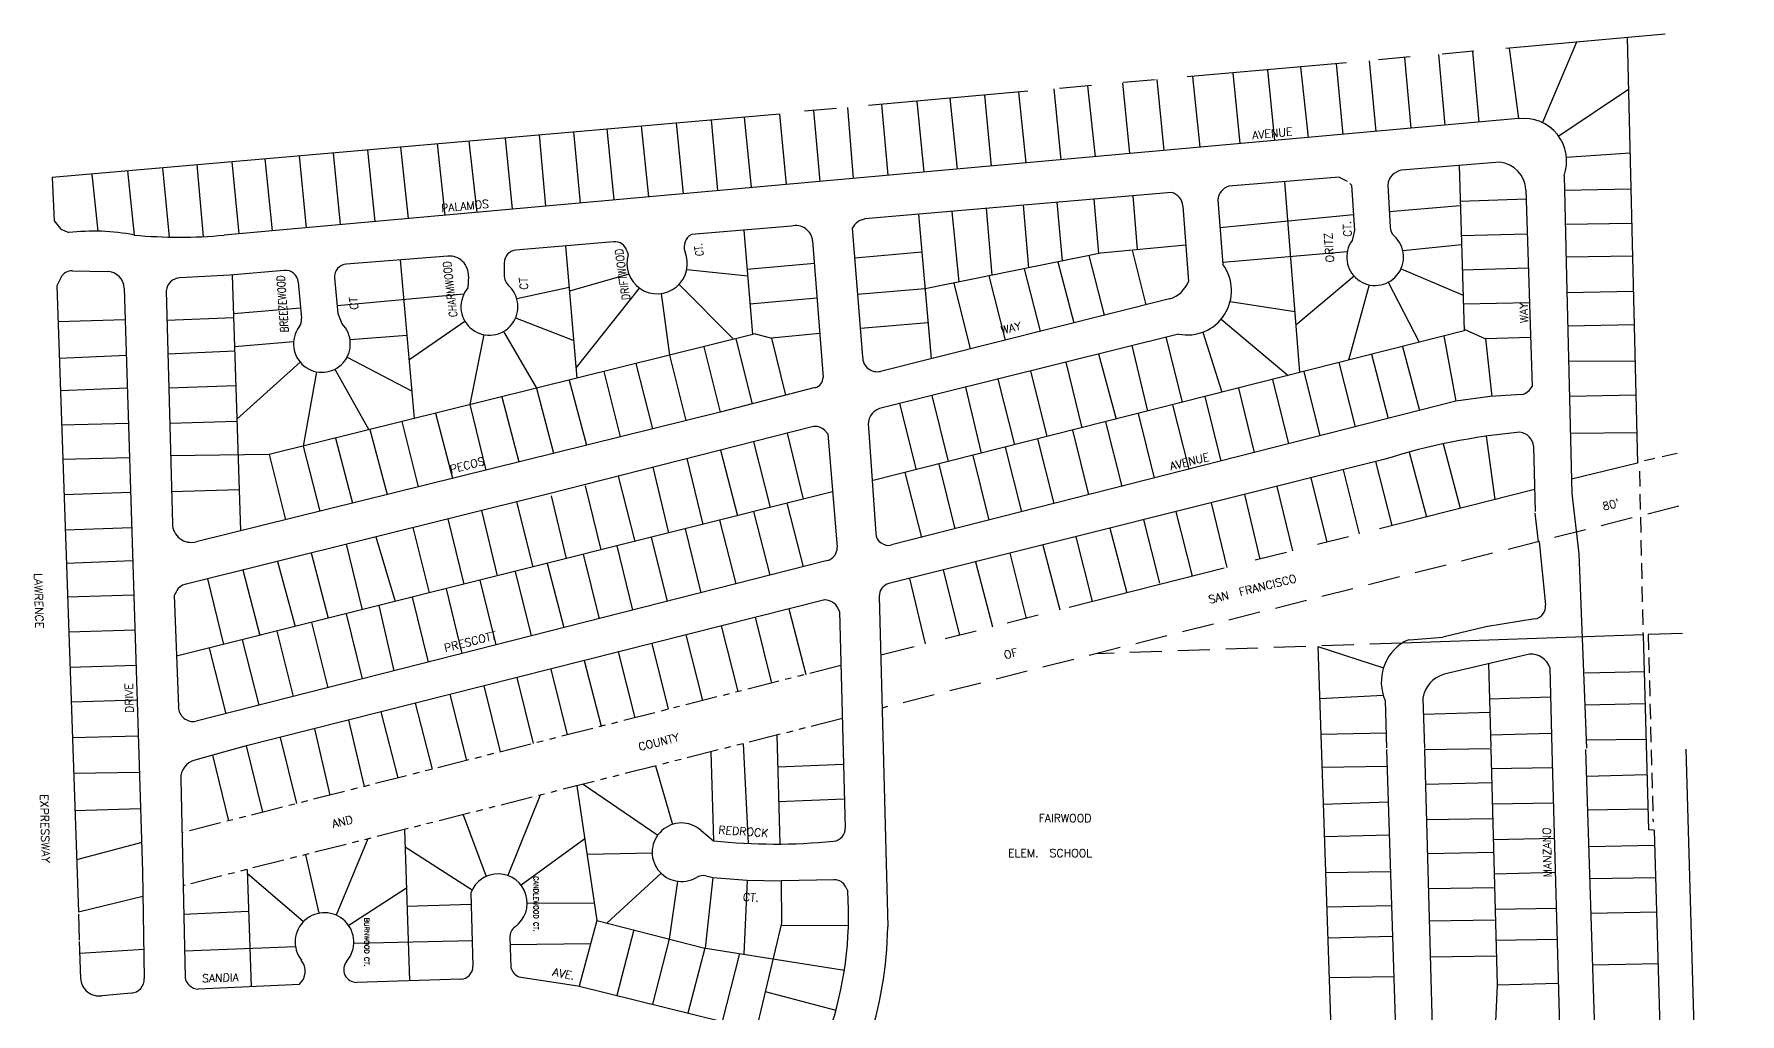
# Model space of a CAD drawing. Extents: x 2010 to 9864, y 25 to 4476.
# Drawn here: x 6681 to 9346, y 2946 to 4476 of the extents above; entities that cross this region are included whole.
import ezdxf
from ezdxf.enums import TextEntityAlignment as Align

# ---------------------------------------------------------------- set-up
doc = ezdxf.new("R2010")
doc.units = 0
doc.header["$LTSCALE"] = 200
for name, pattern in [('HIDDEN', [0.375, 0.25, -0.125]), ('HIDDEN2', [0.18, 0.12, -0.06]), ('PHANTOM', [2.5, 1.25, -0.25, 0.25, -0.25, 0.25, -0.25]), ('PHANTOM2', [0.5, 0.25, -0.05, 0.05, -0.05, 0.05, -0.05])]:
    doc.linetypes.add(name, pattern=pattern)
for name, color, linetype in [('BMPRLINE', 2, 'CONTINUOUS'), ('BMPRTXT', 2, 'CONTINUOUS'), ('BMRDS', 3, 'CONTINUOUS'), ('BMRDSTXT', 3, 'CONTINUOUS'), ('BMSTR', 3, 'CONTINUOUS'), ('BMSTRTXT', 2, 'CONTINUOUS')]:
    doc.layers.add(name, color=color, linetype=linetype)
doc.styles.add('8', font='ROMAND', dxfattribs={"oblique": 3, "height": 25})
doc.styles.get("Standard").update_dxf_attribs({"font": 'romans'})

msp = doc.modelspace()

# ---------------------------------------------------------------- linework, layer by layer
at = {"layer": 'BMPRLINE', "linetype": 'PHANTOM'}
for p, q in [((9229.8, 4476.4), (7845.7, 4352.5)), ((9025.6, 3765.3), (8004.1, 3506.6))]:
    msp.add_line(p, q, dxfattribs=at)
at = {"layer": 'BMPRLINE'}
for p, q in [((8985.9, 4454.5), (9000.8, 4344.6)), ((9091.4, 4464), (9038.1, 4338.2)), ((9170.6, 4471.1), (9186.7, 3806.5)), ((8659.8, 4425.3), (8671.8, 4315)), ((8715.8, 4430.4), (8726, 4319.9)), ((8767, 4434.9), (8777.4, 4324.5)), ((8822.2, 4439.9), (8832.5, 4329.5)), ((8875.5, 4444.7), (8885.7, 4334.3)), ((8928.5, 4449.4), (8938.8, 4339.1)), ((8382, 4400.5), (8392.8, 4289.9)), ((8435.4, 4405.3), (8446.2, 4294.7)), ((8491.4, 4410.3), (8502.6, 4299.8)), ((8554.3, 4415.9), (8565.4, 4305.4)), ((8608.2, 4420.7), (8619.3, 4310.3)), ((8060.4, 4371.7), (8071.2, 4260.9)), ((8112.2, 4376.3), (8123.3, 4265.6)), ((8166.4, 4381.2), (8176.4, 4270.4)), ((8219.2, 4385.9), (8230.8, 4275.3)), ((8274.8, 4390.9), (8285.5, 4280.2)), ((8327.1, 4395.6), (8338.9, 4285)), ((9172.6, 4389.8), (9063.6, 4316.8)), ((7845.7, 4351.6), (6709.4, 4252.4)), ((7790.9, 4346.8), (7801.6, 4236.7)), ((7845.7, 4351.6), (7856.2, 4241.6)), ((7898.9, 4357.2), (7908.7, 4246.3)), ((7952, 4362), (7961.2, 4251.1)), ((8005.3, 4366.7), (8015.1, 4255.9)), ((7470.4, 4318.9), (7480.5, 4207.8)), ((7524.3, 4323.7), (7534.4, 4212.6)), ((7576.2, 4328.3), (7587.1, 4217.4)), ((7630, 4333.1), (7641.4, 4222.3)), ((7684.7, 4338), (7695.6, 4227.1)), ((7739.2, 4342.3), (7749.2, 4232)), ((7202.4, 4295.4), (7213.7, 4183.8)), ((7253.8, 4299.9), (7265.7, 4188.5)), ((7310.8, 4304.9), (7322.8, 4193.6)), ((7360.5, 4309.2), (7373.2, 4198.1)), ((7417.1, 4314.1), (7428.4, 4203.1)), ((6881.8, 4267.4), (6892.2, 4159.5)), ((6935.6, 4272.1), (6945.7, 4160.3)), ((6990.4, 4276.9), (7001.3, 4164.7)), ((7041.8, 4281.4), (7053, 4169.3)), ((7095.4, 4286.1), (7106.6, 4174.1)), ((7148.8, 4290.7), (7159.4, 4178.9)), ((8907.6, 4271), (8915.9, 4013.3)), ((9175, 4290.7), (9075.6, 4283.5)), ((6771.6, 4257.8), (6780.8, 4168.6)), ((6827.1, 4262.7), (6837.7, 4162.6)), ((8635.2, 4245.9), (8658.6, 3948)), ((8279.4, 4213.8), (8287.4, 4122.2)), ((8336.9, 4218.7), (8344.3, 4133.8)), ((8397.8, 4224), (8405, 4139.9)), ((9012.4, 4218.9), (8909.4, 4215)), ((9176.4, 4234.4), (9072.3, 4232)), ((8063.1, 4195.1), (8082.9, 3969.7)), ((8115.2, 4199.6), (8125.9, 4089.2)), ((8168.9, 4204.2), (8177.7, 4099.8)), ((8226.8, 4209.2), (8235.2, 4111.5)), ((8742.8, 4194.1), (8534.1, 4174.1)), ((8909.6, 4208.4), (8798.6, 4198.7)), ((7790.4, 4170.5), (7803.7, 4007.1)), ((9014.2, 4164), (8911.2, 4161.4)), ((9177.7, 4180.8), (9073.6, 4179.2)), ((7511.7, 4145.7), (7529.5, 3939.2)), ((8068.3, 4136.1), (7963.4, 4126.8)), ((8347.9, 4134.6), (8073.4, 4078.4)), ((8480.7, 4146.9), (8347.9, 4134.6)), ((8396.9, 4139.1), (8418.5, 4053.8)), ((8733, 4136.6), (8538.5, 4119.8)), ((8911.6, 4147.4), (8820, 4138)), ((7253.4, 4123.9), (7274.9, 3876.1)), ((7701.1, 4109), (7796.3, 4098.8)), ((7900.4, 4118.3), (7795.5, 4108.6)), ((8228.3, 4110.1), (8253.3, 4012.4)), ((8280.9, 4120.8), (8305.6, 4025.5)), ((8329, 4130.7), (8353.4, 4037.5)), ((8817.1, 4110), (8914.1, 4068.9)), ((9015.9, 4111), (8912.9, 4108)), ((9178.9, 4129.8), (9074.9, 4128.3)), ((6990.9, 4100.2), (7003.9, 3700.8)), ((7517.3, 4080.7), (7435.4, 4062.9)), ((7610.3, 4101.6), (7517.8, 4074.8)), ((7626.9, 4079.9), (7528.1, 3955.7)), ((7688.9, 4085.5), (7774.1, 3999.8)), ((8073.4, 4078.4), (7968, 4069.6)), ((8118.5, 4087.7), (8143.9, 3985)), ((8173.2, 4098.8), (8198.3, 3998.6)), ((8743.6, 4098.6), (8652.8, 4022)), ((8767, 4085), (8735.2, 3967.5)), ((8797.1, 4088.9), (8845.5, 3995.4)), ((7352.6, 4070.1), (7154.6, 4052.3)), ((7661.2, 4071.4), (7674.1, 3975)), ((7904.5, 4064.1), (7799.8, 4054.9)), ((8550.1, 4059.1), (8651.2, 4043.1)), ((9017.7, 4057), (8914.6, 4054.7)), ((9180.2, 4074.5), (9076.3, 4072.5)), ((6823.7, 4030.5), (6718.5, 4026.9)), ((6993.1, 4033.6), (6888.8, 4029.4)), ((7097.7, 4048.7), (6992.9, 4039.4)), ((7354.5, 4027.9), (7267, 3967.4)), ((7433.5, 4033.2), (7524.4, 3998)), ((8078, 4025.8), (7972.3, 4016.8)), ((8536, 4031.3), (8640.6, 3943.5)), ((7808.3, 4008.2), (7048.5, 3820.1)), ((7263.7, 4005.6), (7175, 3999)), ((7384, 4007.1), (7362.3, 3897.8)), ((7414.7, 4012.1), (7466.1, 3923.5)), ((7777.7, 4000.6), (7803.4, 3899.1)), ((7808.3, 4008.2), (7833.2, 4001.7)), ((7908.7, 4008.9), (7833.2, 4001.7)), ((7833.2, 4001.7), (7855.5, 3912.5)), ((8915.9, 4013.3), (7990.1, 3778.6)), ((8449.8, 4003.2), (8475.2, 3901.5)), ((8507.6, 4011.2), (8536.9, 3917.2)), ((8883.8, 4005.1), (8902.5, 3903.1)), ((8915.9, 4015.8), (8948.8, 4000.4)), ((9019.5, 4002.5), (8948.8, 4000.4)), ((8948.8, 4000.4), (8958.7, 3910.6)), ((9181.5, 4022.6), (9077.6, 4020.4)), ((6825.5, 3974.5), (6720.5, 3970)), ((6994.8, 3981.4), (6890.2, 3976.8)), ((7086.8, 3995.8), (6994.6, 3988.2)), ((7170.2, 3971.7), (7271.2, 3919.3)), ((7674.1, 3975), (7699.5, 3872.9)), ((7727.6, 3988.2), (7753.3, 3886.2)), ((8344.3, 3976.9), (8371.8, 3875.3)), ((8396.6, 3990), (8421, 3887.8)), ((8771, 3976.5), (8797, 3876.2)), ((8819.1, 3988.7), (8846, 3888.7)), ((7096.8, 3964.4), (6998.2, 3874.9)), ((7122.4, 3949.2), (7101.5, 3833.2)), ((7151, 3953), (7204.1, 3858.6)), ((7571.2, 3949.5), (7596.9, 3847.5)), ((7621.7, 3962), (7647.5, 3860)), ((8238.1, 3950.5), (8263.5, 3847.9)), ((8293.3, 3964.2), (8318.3, 3861.8)), ((8665.3, 3949.7), (8689.9, 3848.9)), ((8719.8, 3963.5), (8745.2, 3863)), ((9182.8, 3965.9), (9078.9, 3965.1)), ((6827.1, 3923.5), (6722.2, 3919.5)), ((6996.5, 3927.2), (6891.6, 3923.8)), ((7466.1, 3923.5), (7493, 3821.8)), ((7517.5, 3936.2), (7544.4, 3834.5)), ((8136.3, 3925.1), (8161.2, 3821.9)), ((8187, 3937.7), (8213, 3835.1)), ((8562.9, 3923.8), (8587.5, 3822.9)), ((8616.2, 3937.3), (8641.4, 3836.6)), ((7362.3, 3897.8), (7387.3, 3795.7)), ((7412.1, 3910.1), (7438.4, 3808.3)), ((8033.6, 3899.5), (8059.7, 3796.2)), ((8083.7, 3912), (8109.7, 3808.9)), ((8460.2, 3897.7), (8485.7, 3797)), ((8510.7, 3910.5), (8535.5, 3809.6)), ((9184.1, 3912.4), (9080.3, 3910.6)), ((6828.8, 3868.6), (6724.1, 3865.6)), ((6998.3, 3871.4), (6893.1, 3868.4)), ((7256.1, 3871.5), (7281.5, 3769.5)), ((7308.4, 3884.4), (7335.2, 3782.8)), ((8355.5, 3871.2), (8380.8, 3770.2)), ((8406.5, 3884.1), (8431.4, 3783.1)), ((7152.2, 3845.7), (7178.6, 3744)), ((7206.1, 3859.1), (7232.9, 3757.5)), ((7805.1, 3839.8), (7831.5, 3737.3)), ((7858, 3853.2), (7882.9, 3750.2)), ((8248.9, 3844.2), (8274.5, 3743.2)), ((8303.9, 3858.1), (8328.8, 3757)), ((8950.2, 3848.6), (8963.8, 3749.7)), ((9185.6, 3853.6), (9081.7, 3852.6)), ((6830.5, 3814.6), (6725.9, 3812.4)), ((7048.5, 3820.1), (6894.4, 3818.1)), ((7048.5, 3820.1), (7073.9, 3718.1)), ((7101.5, 3833.2), (7127.7, 3731.4)), ((7701.2, 3813.5), (7726, 3710.9)), ((7754, 3826.8), (7780.1, 3724.4)), ((8147.8, 3818.5), (8172.9, 3717.3)), ((8198.4, 3831.4), (8224.2, 3730.4)), ((8829.8, 3823.7), (8856.7, 3722.5)), ((8883, 3836.6), (8909.3, 3735.9)), ((7594, 3786.3), (7619.8, 3684.3)), ((7647.8, 3800), (7672.7, 3697.5)), ((8042, 3791.7), (8067.6, 3690.5)), ((8094.8, 3805.1), (8119.8, 3703.8)), ((8726.7, 3796.1), (8751.4, 3695.9)), ((8777.3, 3808.8), (8802.9, 3708.9)), ((9186.7, 3806.5), (9083.5, 3781.2)), ((6832.2, 3760.6), (6727.9, 3756.9)), ((7001.8, 3764.8), (6896, 3761.5)), ((7928.8, 3761.7), (6903.7, 3504.9)), ((7542.5, 3771.2), (7566.8, 3671)), ((8623, 3770.2), (8647.5, 3669.6)), ((8676.2, 3783.5), (8701, 3683.1)), ((7380.3, 3732.6), (7404.6, 3630.4)), ((7435, 3746.2), (7460.3, 3644.3)), ((7489.3, 3755.5), (7512.5, 3657.4)), ((7857.4, 3743.8), (7883.1, 3644.8)), ((8520.6, 3744.5), (8545, 3643.6)), ((8572.6, 3757.5), (8596.5, 3656.6)), ((6834, 3705.4), (6729.8, 3701.6)), ((7272.8, 3705.8), (7298.3, 3603.7)), ((7327.7, 3719.5), (7352.9, 3617.4)), ((7752, 3717.4), (7777.5, 3617.9)), ((7805.1, 3730.7), (7830.8, 3631.5)), ((8362.2, 3704.9), (8388.6, 3604)), ((8414.4, 3717.9), (8439.6, 3618.8)), ((8465.1, 3730.6), (8490.5, 3629.8)), ((7168.9, 3679.9), (7193.9, 3577.6)), ((7215, 3691.4), (7245.6, 3590.6)), ((7645.2, 3690.6), (7670.5, 3590.7)), ((7698.4, 3704), (7722.9, 3604)), ((8257.2, 3678.6), (8283.8, 3577.4)), ((8308.9, 3691.5), (8334.7, 3590.3)), ((6835.6, 3654.1), (6731.6, 3649.8)), ((7061.7, 3653.1), (7089, 3551.3)), ((7114.1, 3666.2), (7140.6, 3564.3)), ((7539.1, 3664.1), (7564, 3563.6)), ((7591.8, 3677.3), (7616.5, 3577)), ((8152.2, 3652.3), (8178.5, 3550.7)), ((8205.8, 3665.7), (8231.1, 3564.1)), ((6952.2, 3625.8), (6977.2, 3523.3)), ((7007.6, 3639.7), (7034, 3537.5)), ((7432.9, 3637.5), (7458.1, 3536.7)), ((7482.8, 3650), (7508.7, 3549.6)), ((8048.9, 3626.4), (8073.7, 3524.2)), ((8101.5, 3639.6), (8127.4, 3537.8)), ((6837.3, 3600.4), (6733.4, 3597)), ((7325, 3610.4), (7349.5, 3509)), ((7377.6, 3623.6), (7402.9, 3522.6)), ((7220, 3584.1), (7243.5, 3482.1)), ((7272.2, 3597.2), (7297, 3495.7)), ((7860.4, 3578.9), (7887, 3476.6)), ((6839, 3545.6), (6735.3, 3542.5)), ((7114.5, 3557.7), (7140, 3455.7)), ((7168.7, 3571.3), (7194.1, 3469.5)), ((7754.7, 3552.2), (7780.9, 3449.7)), ((7808.1, 3565.7), (7833.6, 3463.1)), ((7006.4, 3530.6), (7032.3, 3428.3)), ((7060.7, 3544.2), (7086.2, 3442)), ((7646.2, 3524.8), (7671.9, 3422.1)), ((7699.5, 3538.3), (7725.6, 3435.7)), ((8687.2, 3520), (8789.7, 3487)), ((8687.2, 3520), (8708.5, 2892.4)), ((9195.1, 3538.5), (8818.3, 3525.4)), ((9195.1, 3538.5), (9203.5, 3234)), ((9256.6, 3540.6), (9203.2, 3538.8)), ((6954.7, 3517.7), (6980.7, 3415.2)), ((7540.9, 3498.3), (7567.4, 3395.6)), ((7594, 3511.7), (7620.1, 3408.9)), ((8953.5, 3493.4), (8957.1, 3361.7)), ((6840.7, 3490.4), (6737.2, 3487.2)), ((7435.4, 3471.6), (7461, 3368.6)), ((7488.5, 3485), (7514.3, 3382.1)), ((9198.1, 3480.6), (9104.1, 3478.6)), ((7330.7, 3445.2), (7356.7, 3342.2)), ((7384.2, 3458.7), (7409.6, 3355.6)), ((8789.2, 3443.8), (8690, 3438.5)), ((9050.7, 3440.8), (8955, 3438.1)), ((6842.4, 3436.4), (6739, 3433.1)), ((7223, 3418), (7249.4, 3314.9)), ((7276.9, 3431.6), (7303.4, 3328.6)), ((8955.6, 3417.1), (8852, 3413.9)), ((9198.1, 3430.5), (9104.1, 3428.5)), ((7119.3, 3391.8), (7143.4, 3288.1)), ((7172.7, 3405.3), (7197.2, 3301.7)), ((8793.7, 3384.9), (8691.9, 3382.9)), ((6844.2, 3380), (6741, 3377.5)), ((7012.6, 3364.9), (7038.3, 3261.4)), ((7065.9, 3378.3), (7091.5, 3274.9)), ((7788.9, 3368.3), (7797.2, 3212.8)), ((7842, 3381.8), (7846.3, 3211.8)), ((8957.1, 3360.1), (8853.6, 3358.9)), ((9052.2, 3384.4), (8956.5, 3381.8)), ((8957.1, 3360.1), (8967.1, 2991.3)), ((9199.6, 3374.9), (9106.3, 3373.7)), ((9261.8, 3359.9), (9346.5, 410.5)), ((6959.8, 3350.4), (6984.9, 3247.9)), ((7652.4, 3333.7), (7678.6, 3242.4)), ((7738.6, 3355.9), (7742.9, 3216.8)), ((7946, 3336.1), (7843.3, 3331.7)), ((8795.3, 3332.8), (8693.6, 3331)), ((6846, 3323.5), (6742.9, 3321.9)), ((7539.2, 3305), (7655.6, 3225.5)), ((8958.5, 3307), (8855.1, 3304.8)), ((9053.7, 3330.8), (8957.9, 3329.1)), ((9201.1, 3320), (9106.9, 3317.3)), ((7472, 3288.2), (7421.3, 3162.5)), ((7529.5, 3302.6), (7560.7, 3092.5)), ((7947.4, 3281.5), (7844.6, 3277.5)), ((6847.7, 3266.9), (6744.9, 3263.3)), ((7351.6, 3257.5), (7387.8, 3161.1)), ((8797.1, 3276.9), (8695.6, 3273.2)), ((9055.2, 3275.5), (8959.4, 3273.7)), ((9202.6, 3266.2), (9108.6, 3264.7)), ((7259.9, 3234.3), (7267.7, 2998.2)), ((8798.7, 3225.5), (8697.3, 3223.1)), ((8960.1, 3251), (8856.7, 3249.6)), ((9212.3, 3233.1), (9203.5, 3234)), ((9212.3, 3233.1), (9248, 2038)), ((6849.4, 3214), (6747.5, 3187)), ((7202.6, 3219.7), (7153.3, 3100.6)), ((7260.8, 3207.2), (7365.7, 3140)), ((7541.8, 3219.8), (7442.3, 3147.5)), ((8961.5, 3198.7), (8858.2, 3196.3)), ((9056.7, 3220.2), (8961, 3218)), ((9213.1, 3209.2), (9110.4, 3207.4)), ((7014, 3171.9), (7020.2, 2988.9)), ((7105.2, 3195), (7126.4, 3103.6)), ((7647, 3197.5), (7545.5, 3195.1)), ((7014.2, 3166.1), (7102.1, 3090.5)), ((7660.8, 3166.1), (7576.8, 3088.4)), ((7686.3, 3153.6), (7673.6, 3063.4)), ((7741.9, 3159.3), (7729.6, 3049.2)), ((7795.4, 3155.3), (7790, 3039.7)), ((7848.4, 3154.1), (7849, 3088.1)), ((8800.5, 3168.3), (8699.5, 3166.7)), ((9058.1, 3167.2), (8962.4, 3164.7)), ((9214.6, 3159.1), (9112, 3157.5)), ((6851.3, 3130), (6750.4, 3105.3)), ((7262.9, 3142.6), (7172.8, 3084.4)), ((7556.6, 3119.6), (7451.9, 3118.6)), ((8963, 3143.5), (8859.8, 3141.9)), ((7016.2, 3106.1), (6914.9, 3101.7)), ((7364.2, 3117.5), (7263.9, 3114.3)), ((7560.7, 3092.5), (7532.7, 2989.8)), ((7560.7, 3092.5), (7727, 3049.7)), ((8802.2, 3115.4), (8701, 3113.2)), ((8964.3, 3092.8), (8861.2, 3091.1)), ((9059.6, 3110.9), (8963.9, 3109.7)), ((9216.2, 3105.3), (9113.7, 3103.3)), ((7618.3, 3077.7), (7591.9, 2975.1)), ((7849, 3088.1), (7809.5, 2921.4)), ((7848.2, 3085.1), (7953.6, 3084.3)), ((8803.7, 3067.2), (8702.6, 3064.6)), ((6852.5, 3046.9), (6752.6, 3040.9)), ((7089.7, 3051.3), (6916.2, 3044.5)), ((7365.8, 3060.4), (7180.7, 3056.2)), ((7550.7, 3056), (7424.9, 3054.2)), ((7673.6, 3063.4), (7647.5, 2961.4)), ((7729.1, 3049.3), (7702.8, 2947.8)), ((7727, 3049.7), (7947.4, 3014.7)), ((7783.3, 3040.7), (7756.3, 2934.6)), ((9061, 3062.7), (8965.2, 3061.1)), ((8965.9, 3036.8), (8862.8, 3035)), ((9218.6, 3024.7), (9116.3, 3022.3)), ((8805.7, 3004.1), (8704.7, 3002.9)), ((8967.1, 2991.3), (8964.8, 2934.8)), ((9062.8, 2993.7), (8967.1, 2991.3)), ((7823.7, 2981.6), (7934, 2952.1))]:
    msp.add_line(p, q, dxfattribs=at)
at = {"layer": 'BMPRLINE', "linetype": 'HIDDEN2'}
for p, q in [((9248.6, 3821.7), (9197.3, 3810)), ((9189.6, 3794), (9195.1, 3538.5)), ((9203.2, 3538.8), (9210.8, 3246.5))]:
    msp.add_line(p, q, dxfattribs=at)
at = {"layer": 'BMPRLINE', "linetype": 'HIDDEN'}
for p, q in [((9250.9, 3739.3), (8006.3, 3424.1)), ((8818.3, 3525.4), (8340.6, 3508.8))]:
    msp.add_line(p, q, dxfattribs=at)
at = {"layer": 'BMPRLINE', "linetype": 'PHANTOM2'}
for p, q in [((7941.9, 3490.5), (6912.2, 3229.4)), ((7944.1, 3407.7), (6914, 3146.6))]:
    msp.add_line(p, q, dxfattribs=at)
at = {"layer": 'BMRDS'}
for p, q in [((6709.4, 4252.4), (6712.6, 4184.7)), ((6712.6, 4184.7), (6723, 4171.8)), ((6723, 4171.8), (6735.3, 4166.4)), ((6722.9, 4096), (6716.6, 4083.5)), ((6716.6, 4083.5), (6750.4, 3105.3)), ((6750.5, 3102.3), (6751.9, 3061.8)), ((6751.9, 3059.6), (6753.9, 3001.9))]:
    msp.add_line(p, q, dxfattribs=at)
for centre, radius, start, end in [((6740.7, 4086.9), 20, 88.757, 153.0866), ((6783, 3003.5), 29.1, 183.0894, 278.0353)]:
    msp.add_arc(centre, radius, start, end, dxfattribs=at)
at = {"layer": 'BMSTR'}
for p, q in [((9000.8, 4344.6), (6978.3, 4162.6)), ((8971.2, 4276.2), (8817.9, 4263.7)), ((8720.5, 4252.8), (8547.8, 4238.8)), ((8720.5, 4252.8), (8733.1, 4247)), ((8737.1, 4243.3), (8739.6, 4240.5)), ((8739.6, 4240.5), (8744.5, 4169.8)), ((8796.3, 4241.2), (8799.9, 4175)), ((9071.7, 4255.3), (9075.7, 4097.5)), ((8458.4, 4229.2), (7979.5, 4187.9)), ((8530.6, 4217.8), (8538.8, 4116.7)), ((9011.9, 4233.3), (9022, 3926.1)), ((8476.3, 4208), (8484.8, 4090.3)), ((7864.7, 4176.6), (7708.3, 4163.6)), ((7959.7, 4173.4), (7975.8, 3972.3)), ((8744.5, 4169.8), (8740.7, 4154.3)), ((7586.8, 4152.1), (7434.1, 4139.1)), ((7607.6, 4138), (7609.4, 4132.1)), ((7897.7, 4153.6), (7913.9, 3940.1)), ((6741.2, 4106.9), (6795.6, 4105.7)), ((7072.2, 4107.4), (6987.2, 4099.8)), ((7327.7, 4129.7), (7169.1, 4117.4)), ((7415.8, 4119), (7415.9, 4100.8)), ((6822.2, 4079.6), (6850.8, 3168.8)), ((6987.2, 4099.8), (6908.8, 4096)), ((7093.9, 4089.3), (7099.2, 4032.9)), ((7150.8, 4095.6), (7155.7, 4040.3)), ((7360, 4098.5), (7359.2, 4080)), ((9075.7, 4097.5), (9084.1, 3759.2)), ((6887.5, 4075.6), (6897.3, 3711.9)), ((8455.3, 4063.1), (8003.5, 3949.8)), ((7155.7, 4040.3), (7162.2, 4024.3)), ((8469.1, 4008), (8002.2, 3891.7)), ((7901.7, 3924.4), (7753.3, 3886.2)), ((8902.5, 3903.1), (8021.1, 3678.7)), ((8956.1, 3910.5), (8902.5, 3903.1)), ((9005.8, 3913.5), (8956.1, 3910.5)), ((7753.3, 3886.2), (6934.5, 3683.6)), ((7896.9, 3863.1), (7483.2, 3758.2)), ((7916.1, 3857.7), (7921.4, 3852.3)), ((7921.4, 3852.3), (7935.9, 3675.5)), ((7985.1, 3862), (7996.3, 3696.6)), ((8790.1, 3812), (8016.8, 3618.4)), ((9024.2, 3832.7), (9026.4, 3730.7)), ((7483.2, 3758.2), (6917, 3617.1)), ((9084.1, 3759.2), (9094.7, 3664.7)), ((9026.1, 3728.3), (9031.3, 3683.7)), ((9033.1, 3684.2), (9042.9, 3584.9)), ((7920.9, 3654.4), (6934.5, 3403.4)), ((9094.7, 3664.7), (9106.8, 3361.5)), ((6904.2, 3607.1), (6900.2, 3599.7)), ((6900.2, 3599.7), (6906.7, 3425.7)), ((8001.7, 3598.5), (8015.3, 3082.2)), ((7916.5, 3593.1), (7008.8, 3363.9)), ((7939.6, 3575), (7948.6, 3236.6)), ((8949.5, 3551), (8882.4, 3534.6)), ((9026.1, 3563.2), (8949.5, 3551)), ((8830.5, 3530.4), (8882.4, 3534.6)), ((9017.8, 3508.3), (8884.2, 3476.8)), ((9049.4, 3487.2), (9052.9, 3359.1)), ((8851.3, 3439.6), (8853.5, 3360.7)), ((8792.1, 3435.9), (8794.4, 3361.9)), ((7008.8, 3363.9), (6932.3, 3342.8)), ((8794.5, 3359.1), (8821.2, 2514.6)), ((8853.6, 3358.9), (8876.2, 2563.7)), ((9052.9, 3359.1), (9080.5, 2342.7)), ((9105.5, 3359.5), (9120.6, 2886.3)), ((6910.3, 3313.2), (6917.1, 3003.5)), ((7723, 3233.1), (7742.9, 3216.8)), ((6850.8, 3168.8), (6853.1, 3001.8)), ((7730.8, 3161.9), (7741.9, 3159.3)), ((7741.9, 3159.3), (7795.4, 3155.3)), ((7795.4, 3155.3), (7848.4, 3154.1)), ((7931.1, 3156), (7848.4, 3154.1)), ((7363.6, 3135.4), (7366.9, 3021.1)), ((7949.6, 3144.5), (7952.5, 3138.3)), ((7424.5, 3065.5), (7426.3, 3018.8)), ((7095.7, 2992.2), (6937.9, 2985.3)), ((7347.5, 3000.5), (7185.5, 2995.7)), ((7438.5, 3004.2), (7530.8, 2990.2)), ((7530.8, 2990.2), (7893.5, 2900.7)), ((6832.9, 2979), (6787, 2974.7))]:
    msp.add_line(p, q, dxfattribs=at)
for centre, radius, start, end in [((9009.4, 4278.3), 66.4, 339.6991, 97.4027), ((8967.2, 4231.6), 44.8, 2.2014, 84.8226), ((8555.8, 4214.7), 25.4, 108.3292, 173.0258), ((8822.1, 4238.1), 26, 99.2473, 173.076), ((8452.1, 4205.7), 24.3, 5.4693, 74.8559), ((7984.7, 4160), 28.4, 100.5077, 151.704), ((6774.4, 3833.5), 335.2, 79.1068, 96.6994), ((6908.2, 4923.9), 764.6, 264.7117, 275.2606), ((7719, 4144.3), 22.1, 118.8993, 200.3447), ((7871.4, 4151.1), 26.4, 5.3335, 104.766), ((8776.6, 4128.3), 44.4, 144.1458, 47.8735), ((8819.8, 4176.1), 20, 183.0599, 227.8735), ((7435.8, 4119.1), 20, 94.8688, 180.3333), ((7588.5, 4132.1), 20, 17.0666, 94.8688), ((7654.7, 4118.3), 47.3, 163.0129, 22.8706), ((6795, 4078.5), 27.2, 2.2043, 88.5838), ((7074, 4087.5), 20, 5.3724, 95.0871), ((7170.7, 4097.4), 20, 94.4476, 185.0818), ((7330, 4099.8), 30, 357.5127, 94.4476), ((8483, 4075.8), 69.2, 258.4476, 36.2149), ((6911, 4072.4), 23.7, 95.1578, 172.2049), ((7392.7, 4050.7), 44.5, 138.8918, 45.3994), ((7439.8, 4100.2), 23.9, 178.624, 228.2644), ((8443, 4105.9), 44.6, 286.0067, 339.4731), ((7079.3, 4031.1), 20, 323.4537, 5.3724), ((7131, 3992.7), 44.4, 143.4537, 45.4423), ((7998.5, 3971.9), 22.7, 179.1853, 282.7451), ((7897.6, 3940.1), 16.3, 284.5458, 359.9671), ((8999.4, 3938.3), 25.6, 284.3214, 331.5399), ((8010.1, 3867.4), 25.5, 107.8836, 192.1776), ((7901.8, 3843.7), 20, 44.5181, 104.216), ((9091.8, 2861.1), 997.6, 95.12, 107.6045), ((9000, 3830.6), 24.3, 5.0641, 83.2372), ((6927.3, 3712.7), 30, 181.5394, 283.8966), ((8016.2, 3698.1), 20, 184.2705, 284.2846), ((7915.9, 3673.8), 20, 284.2775, 4.6845), ((6921.9, 3597.7), 20, 104.0004, 151.845), ((8021.7, 3599), 20, 104.0524, 181.511), ((7915.4, 3567.9), 25.2, 16.2516, 87.6902), ((9023, 3582.9), 20, 278.9983, 5.5971), ((8859.5, 3464.7), 73.3, 120.8443, 203.1713), ((8832.1, 3510.5), 20, 94.6653, 120.8443), ((9020.1, 3477.5), 30.9, 18.3048, 94.2201), ((8896.5, 3432.8), 45.7, 105.6032, 171.4859), ((6930.2, 3426.6), 23.6, 182.1918, 280.3334), ((6940.3, 3313.9), 30, 105.4523, 181.2455), ((7692.7, 3198.9), 45.7, 48.5583, 300.7553), ((7928.6, 3236.1), 20, 275.578, 1.5179), ((7839.8, 4145), 933.3, 264.0404, 275.578), ((7406.3, 3119.6), 45.5, 305.5993, 159.6556), ((7726.4, 3142.4), 20, 77.1432, 120.7553), ((7931.5, 3136), 20, 25.2025, 91.3205), ((7392.2, 3099.9), 561.6, 340.9723, 3.9225), ((7135, 3058.6), 45.8, 319.3999, 217.9535), ((7444.5, 3066.3), 20, 125.5993, 182.2055), ((7383.4, 3095.9), 632, 341.8285, 358.7543), ((7076.8, 3013), 28, 312.2021, 38.3845), ((7185, 3015.7), 20, 139.3999, 271.6968), ((7347, 3020.5), 20, 271.6968, 1.6572), ((7450.6, 3026.7), 25.6, 197.9249, 241.7277), ((6831.9, 3000.3), 21.3, 272.8386, 4.0081), ((6938.5, 3007), 21.7, 189.2976, 268.4203)]:
    msp.add_arc(centre, radius, start, end, dxfattribs=at)

# ---------------------------------------------------------------- texts
at = {"layer": 'BMPRTXT'}
for s, rotation, p in [("80'", 13.9798, (9133.4, 3732.4)), ('SAN  FRANCISCO', 13.9798, (8518, 3586.9)), ('OF', 13.9798, (8198.3, 3500.5)), ('COUNTY', 13.9491, (7627.4, 3357.1)), ('AND', 13.9798, (7148.7, 3236.7))]:
    msp.add_text(s, height=12.5, rotation=rotation, dxfattribs=at).set_placement(p)
for s, p in [('FAIRWOOD ', (8250.8, 3245.8)), ('ELEM.  SCHOOL', (8203.1, 3191.3))]:
    msp.add_text(s, height=12.5, dxfattribs=at).set_placement(p)
at = {"layer": 'BMRDSTXT', "style": '8', "oblique": 3}
msp.add_text('LAWRENCE                           EXPRESSWAY', height=12.5, rotation=271.5447, dxfattribs=at).set_placement((6681.3, 3634.9))
at = {"layer": 'BMSTRTXT', "style": '8', "oblique": 3}
for s, height, rotation, p in [('AVENUE', 12.5, 5.6402, (8584.7, 4312.1)), ('PALAMOS', 12.5, 5.7496, (7317.6, 4198)), ('ORITZ', 12.5, 93.3354, (8712.2, 4119.9)), ('CT.', 12.5, 93.3354, (8740, 4159.7)), ('CT', 12.5, 94.499, (7453.3, 4077.1)), ('CT', 12.5, 94.499, (7187.8, 4046.2)), ('WAY', 12.5, 91.8488, (9015.8, 4024.9)), ('WAY', 12.5, 14.0263, (8193, 4007.3)), ('PECOS', 12.5, 14.5213, (7332.4, 3790.2)), ('AVENUE', 12.5, 14.0263, (8457.2, 3795.2)), ('PRESCOTT', 12.5, 14.3225, (7323.5, 3511.2)), ('DRIVE', 12.5, 91.6693, (6836.7, 3416.2)), ('REDROCK', 12.5, 356.2938, (7749.8, 3227.6)), ('MANZANO', 12.5, 91.0363, (9052.3, 3159.4)), ('CANDLEWOOD CT.', 7.5, 270, (7461.8, 3161.8)), ('CT.', 12.5, 356.2938, (7788, 3123.1)), ('BURNWOOD CT.', 7.5, 270, (7197.3, 3096.9)), ('AVE.', 12.5, 348.5559, (7490.4, 3006.4)), ('SANDIA', 12.5, 1.6929, (6943.5, 2995.7))]:
    msp.add_text(s, height=height, rotation=rotation, dxfattribs=at).set_placement(p)
for s, rotation, width, p, p2 in [('DRIFTWOOD', 98.3764, 0.805406, (7612.7, 4061.6), (7600.9, 4141.8)), ('CT.', 98.5238, 0.79629, (7727.7, 4130.5), (7724.8, 4150.2)), ('CHARMWOOD', 96.7552, 0.768218, (7342.7, 4034.9), (7332.4, 4122.1)), ('BREEZEWOOD', 93.9597, 0.729307, (7078.9, 4010.8), (7072.7, 4099.6))]:
    msp.add_text(s, height=12.5, rotation=rotation, dxfattribs=dict(at, width=width)).set_placement(p, p2, align=Align.FIT)

doc.saveas('drawing.dxf')
